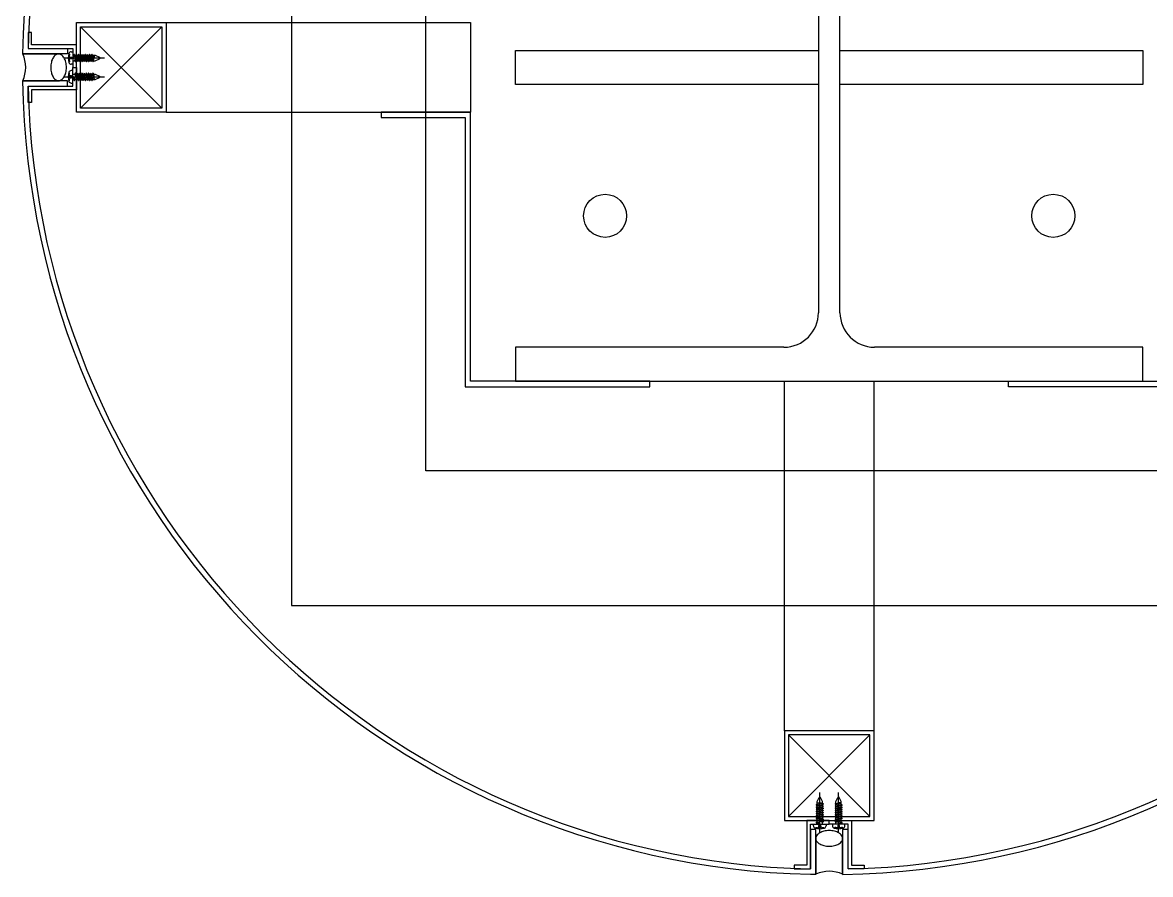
# Model space of a CAD drawing. Header units: millimetres. Extents: x -168200 to 672800, y -7409 to 118800.
# Drawn here: x 108050 to 108679, y 26300 to 26775 of the extents above; entities that cross this region are included whole.
import ezdxf

# ---------------------------------------------------------------- set-up
doc = ezdxf.new("R2010")
doc.units = ezdxf.units.MM
doc.header["$LTSCALE"] = 200
for name, color, linetype in [('01하지철물', 8, 'Continuous'), ('1 BA', 9, 'Continuous'), ('CON', 2, 'Continuous')]:
    doc.layers.add(name, color=color, linetype=linetype)

msp = doc.modelspace()

# ---------------------------------------------------------------- linework, layer by layer
at = {"layer": '01하지철물'}
for points in [[(108250, 26725), (108250, 26722), (108297, 26722), (108297, 26572), (108400, 26572), (108400, 26575), (108300, 26575), (108300, 26725)], [(108750, 26725), (108750, 26722), (108703, 26722), (108703, 26572), (108600, 26572), (108600, 26575), (108700, 26575), (108700, 26725)]]:
    msp.add_lwpolyline(points, close=True, dxfattribs=at)
at = {"layer": '1 BA'}
for p, q in [((108275, 26525), (108275, 26975)), ((108494, 26886.75), (108494, 26613.25)), ((108506, 26613.25), (108506, 26886.75)), ((108055.14, 26769.5), (108053.14, 26769.5)), ((108053.14, 26769.5), (108053.14, 26760.5)), ((108055.14, 26762.5), (108055.14, 26769.5)), ((108080.14, 26725), (108080.14, 26775)), ((108080.14, 26775), (108130.14, 26775)), ((108082.44, 26772.7), (108127.84, 26727.3)), ((108082.44, 26727.3), (108127.84, 26772.7)), ((108082.44, 26727.3), (108082.44, 26772.7)), ((108082.44, 26772.7), (108127.84, 26772.7)), ((108127.84, 26772.7), (108127.84, 26727.3)), ((108130.14, 26775), (108300, 26775)), ((108130.14, 26775), (108130.14, 26725)), ((108300, 26775), (108300, 26725)), ((108075.14, 26757.5), (108050.06, 26757.5)), ((108050.14, 26757.5), (108070.6, 26757.5)), ((108050.14, 26757.5), (108070.14, 26757.5)), ((108053.14, 26760.5), (108075.14, 26760.5)), ((108053.14, 26760.5), (108078.14, 26760.5)), ((108080.14, 26762.5), (108055.14, 26762.5)), ((108075.14, 26760.5), (108075.14, 26757.5)), ((108075.89, 26757.8), (108076.09, 26757.57)), ((108076.04, 26756.27), (108075.99, 26756.06)), ((108076.11, 26756.51), (108076.04, 26756.27)), ((108076.09, 26757.57), (108076.19, 26757.32)), ((108076.17, 26756.78), (108076.11, 26756.51)), ((108076.21, 26757.05), (108076.17, 26756.78)), ((108076.19, 26757.32), (108076.21, 26757.05)), ((108077.15, 26758.75), (108078.14, 26758.75)), ((108078.14, 26760.5), (108078.14, 26750)), ((108078.14, 26758.75), (108078.14, 26751.75)), ((108078.65, 26756.75), (108078.14, 26756.75)), ((108078.55, 26755.2), (108078.88, 26757.25)), ((108078.55, 26755.2), (108078.65, 26756.75)), ((108078.84, 26757.23), (108078.65, 26756.75)), ((108078.65, 26755.18), (108078.98, 26757.19)), ((108078.65, 26755.18), (108079.15, 26756.75)), ((108078.95, 26757.24), (108079.15, 26756.75)), ((108079.15, 26756.75), (108079.88, 26756.75)), ((108079.26, 26753.75), (108079.88, 26756.75)), ((108079.46, 26753.26), (108080.12, 26757.25)), ((108079.57, 26753.27), (108080.21, 26757.19)), ((108079.76, 26753.75), (108080.38, 26756.75)), ((108080.08, 26757.23), (108079.88, 26756.75)), ((108080.14, 26750), (108080.14, 26762.5)), ((108080.18, 26757.24), (108080.38, 26756.75)), ((108080.38, 26756.75), (108081.12, 26756.75)), ((108080.49, 26753.75), (108081.12, 26756.75)), ((108080.69, 26753.26), (108081.35, 26757.25)), ((108080.8, 26753.27), (108081.44, 26757.19)), ((108080.99, 26753.75), (108081.62, 26756.75)), ((108081.31, 26757.23), (108081.12, 26756.75)), ((108081.42, 26757.24), (108081.62, 26756.75)), ((108081.62, 26756.75), (108082.35, 26756.75)), ((108081.73, 26753.75), (108082.35, 26756.75)), ((108081.93, 26753.26), (108082.58, 26757.25)), ((108082.03, 26753.27), (108082.68, 26757.19)), ((108082.23, 26753.75), (108082.85, 26756.75)), ((108082.54, 26757.23), (108082.35, 26756.75)), ((108082.65, 26757.24), (108082.85, 26756.75)), ((108082.85, 26756.75), (108083.58, 26756.75)), ((108082.96, 26753.75), (108083.58, 26756.75)), ((108083.16, 26753.26), (108083.81, 26757.25)), ((108083.27, 26753.27), (108083.91, 26757.19)), ((108083.46, 26753.75), (108084.08, 26756.75)), ((108083.78, 26757.23), (108083.58, 26756.75)), ((108083.88, 26757.24), (108084.08, 26756.75)), ((108084.08, 26756.75), (108084.81, 26756.75)), ((108084.19, 26753.75), (108084.81, 26756.75)), ((108084.39, 26753.26), (108085.05, 26757.25)), ((108084.5, 26753.27), (108085.14, 26757.19)), ((108084.69, 26753.75), (108085.31, 26756.75)), ((108085.01, 26757.23), (108084.81, 26756.75)), ((108085.11, 26757.24), (108085.31, 26756.75)), ((108085.31, 26756.75), (108086.05, 26756.75)), ((108085.43, 26753.75), (108086.05, 26756.75)), ((108085.63, 26753.26), (108086.28, 26757.25)), ((108085.73, 26753.27), (108086.38, 26757.19)), ((108085.93, 26753.75), (108086.55, 26756.75)), ((108086.24, 26757.23), (108086.05, 26756.75)), ((108086.35, 26757.24), (108086.55, 26756.75)), ((108086.55, 26756.75), (108087.28, 26756.75)), ((108086.66, 26753.75), (108087.28, 26756.75)), ((108086.86, 26753.26), (108087.51, 26757.25)), ((108086.96, 26753.27), (108087.61, 26757.19)), ((108087.16, 26753.75), (108087.78, 26756.75)), ((108087.47, 26757.23), (108087.28, 26756.75)), ((108087.58, 26757.24), (108087.78, 26756.75)), ((108087.78, 26756.75), (108088.51, 26756.75)), ((108087.89, 26753.75), (108088.51, 26756.75)), ((108088.09, 26753.26), (108088.75, 26757.25)), ((108088.2, 26753.27), (108088.84, 26757.19)), ((108088.39, 26753.75), (108089.01, 26756.75)), ((108088.71, 26757.23), (108088.51, 26756.75)), ((108088.81, 26757.24), (108089.01, 26756.75)), ((108088.94, 26756.75), (108090.64, 26756.75)), ((108089.12, 26753.75), (108089.75, 26756.75)), ((108089.32, 26753.26), (108089.93, 26756.75)), ((108089.43, 26753.27), (108089.93, 26756.5)), ((108089.93, 26756.75), (108089.93, 26755.21)), ((108090.64, 26756.75), (108092.95, 26755.63)), ((108325, 26759.5), (108494, 26759.5)), ((108325, 26740.5), (108325, 26759.5)), ((108494, 26759.5), (108494, 26740.5)), ((108506, 26759.5), (108675, 26759.5)), ((108506, 26740.5), (108506, 26759.5)), ((108675, 26759.5), (108675, 26740.5)), ((108073.17, 26755.25), (108095.75, 26755.25)), ((108076.09, 26752.93), (108075.89, 26752.7)), ((108075.99, 26756.06), (108075.99, 26755.91)), ((108075.99, 26755.91), (108076.05, 26755.81)), ((108076.05, 26754.69), (108075.99, 26754.59)), ((108075.99, 26754.59), (108075.99, 26754.44)), ((108075.99, 26754.44), (108076.04, 26754.23)), ((108076.04, 26754.23), (108076.11, 26753.99)), ((108076.05, 26755.81), (108076.17, 26755.76)), ((108076.17, 26754.74), (108076.05, 26754.69)), ((108076.19, 26753.18), (108076.09, 26752.93)), ((108076.11, 26753.99), (108076.17, 26753.72)), ((108076.17, 26755.76), (108076.33, 26755.74)), ((108076.33, 26754.76), (108076.17, 26754.74)), ((108076.17, 26753.72), (108076.21, 26753.45)), ((108076.21, 26753.45), (108076.19, 26753.18)), ((108076.33, 26755.74), (108076.52, 26755.74)), ((108076.52, 26754.76), (108076.33, 26754.76)), ((108076.52, 26755.74), (108076.72, 26755.76)), ((108076.72, 26754.74), (108076.52, 26754.76)), ((108076.72, 26755.76), (108076.93, 26755.77)), ((108076.93, 26754.73), (108076.72, 26754.74)), ((108076.93, 26755.77), (108077.13, 26755.76)), ((108077.13, 26754.74), (108076.93, 26754.73)), ((108077.13, 26755.76), (108077.3, 26755.72)), ((108077.3, 26754.78), (108077.13, 26754.74)), ((108078.14, 26751.75), (108077.15, 26751.75)), ((108077.3, 26755.72), (108077.43, 26755.64)), ((108077.43, 26754.86), (108077.3, 26754.78)), ((108077.43, 26755.64), (108077.53, 26755.53)), ((108077.53, 26754.97), (108077.43, 26754.86)), ((108077.53, 26755.53), (108077.59, 26755.4)), ((108077.59, 26755.1), (108077.53, 26754.97)), ((108077.59, 26755.4), (108077.6, 26755.25)), ((108077.6, 26755.25), (108077.59, 26755.1)), ((108078.14, 26753.75), (108079.26, 26753.75)), ((108078.14, 26750), (108080.14, 26750)), ((108078.14, 26739.5), (108078.14, 26750)), ((108078.14, 26750), (108080.14, 26750)), ((108079.46, 26753.26), (108079.26, 26753.75)), ((108079.57, 26753.27), (108079.76, 26753.75)), ((108079.76, 26753.75), (108080.49, 26753.75)), ((108080.14, 26750), (108080.14, 26737.5)), ((108080.69, 26753.26), (108080.49, 26753.75)), ((108080.8, 26753.27), (108080.99, 26753.75)), ((108080.99, 26753.75), (108081.73, 26753.75)), ((108081.93, 26753.26), (108081.73, 26753.75)), ((108082.03, 26753.27), (108082.23, 26753.75)), ((108082.23, 26753.75), (108082.96, 26753.75)), ((108083.16, 26753.26), (108082.96, 26753.75)), ((108083.27, 26753.27), (108083.46, 26753.75)), ((108083.46, 26753.75), (108084.19, 26753.75)), ((108084.39, 26753.26), (108084.19, 26753.75)), ((108084.5, 26753.27), (108084.69, 26753.75)), ((108084.69, 26753.75), (108085.43, 26753.75)), ((108085.63, 26753.26), (108085.43, 26753.75)), ((108085.73, 26753.27), (108085.93, 26753.75)), ((108085.93, 26753.75), (108086.66, 26753.75)), ((108086.86, 26753.26), (108086.66, 26753.75)), ((108086.96, 26753.27), (108087.16, 26753.75)), ((108087.16, 26753.75), (108087.89, 26753.75)), ((108088.09, 26753.26), (108087.89, 26753.75)), ((108088.2, 26753.27), (108088.39, 26753.75)), ((108088.39, 26753.75), (108089.12, 26753.75)), ((108089.32, 26753.26), (108089.12, 26753.75)), ((108089.43, 26753.27), (108089.62, 26753.75)), ((108089.62, 26753.75), (108089.93, 26755.21)), ((108089.62, 26753.75), (108090.64, 26753.75)), ((108090.64, 26753.75), (108092.95, 26754.87)), ((108073.17, 26744.75), (108095.75, 26744.75)), ((108076.09, 26747.07), (108075.89, 26747.3)), ((108075.99, 26745.56), (108076.04, 26745.77)), ((108075.99, 26745.41), (108075.99, 26745.56)), ((108076.05, 26745.31), (108075.99, 26745.41)), ((108075.99, 26744.09), (108076.05, 26744.19)), ((108075.99, 26743.94), (108075.99, 26744.09)), ((108076.04, 26743.73), (108075.99, 26743.94)), ((108076.04, 26745.77), (108076.11, 26746.01)), ((108076.11, 26743.49), (108076.04, 26743.73)), ((108076.17, 26745.26), (108076.05, 26745.31)), ((108076.05, 26744.19), (108076.17, 26744.24)), ((108076.19, 26746.82), (108076.09, 26747.07)), ((108076.11, 26746.01), (108076.17, 26746.28)), ((108076.17, 26746.28), (108076.21, 26746.55)), ((108076.33, 26745.24), (108076.17, 26745.26)), ((108076.17, 26744.24), (108076.33, 26744.26)), ((108076.21, 26746.55), (108076.19, 26746.82)), ((108076.52, 26745.24), (108076.33, 26745.24)), ((108076.33, 26744.26), (108076.52, 26744.26)), ((108076.72, 26745.26), (108076.52, 26745.24)), ((108076.52, 26744.26), (108076.72, 26744.24)), ((108076.93, 26745.27), (108076.72, 26745.26)), ((108076.72, 26744.24), (108076.93, 26744.23)), ((108077.13, 26745.26), (108076.93, 26745.27)), ((108076.93, 26744.23), (108077.13, 26744.24)), ((108077.3, 26745.22), (108077.13, 26745.26)), ((108077.13, 26744.24), (108077.3, 26744.28)), ((108078.14, 26748.25), (108077.15, 26748.25)), ((108077.43, 26745.14), (108077.3, 26745.22)), ((108077.3, 26744.28), (108077.43, 26744.36)), ((108077.53, 26745.03), (108077.43, 26745.14)), ((108077.43, 26744.36), (108077.53, 26744.47)), ((108077.59, 26744.9), (108077.53, 26745.03)), ((108077.53, 26744.47), (108077.59, 26744.6)), ((108077.6, 26744.75), (108077.59, 26744.9)), ((108077.59, 26744.6), (108077.6, 26744.75)), ((108078.14, 26741.25), (108078.14, 26748.25)), ((108078.14, 26746.25), (108079.26, 26746.25)), ((108078.55, 26744.8), (108078.88, 26742.75)), ((108078.55, 26744.8), (108078.65, 26743.25)), ((108078.65, 26744.82), (108078.98, 26742.81)), ((108078.65, 26744.82), (108079.15, 26743.25)), ((108079.46, 26746.74), (108079.26, 26746.25)), ((108079.26, 26746.25), (108079.88, 26743.25)), ((108079.46, 26746.74), (108080.12, 26742.75)), ((108079.57, 26746.73), (108079.76, 26746.25)), ((108079.57, 26746.73), (108080.21, 26742.81)), ((108079.76, 26746.25), (108080.38, 26743.25)), ((108079.76, 26746.25), (108080.49, 26746.25)), ((108080.69, 26746.74), (108080.49, 26746.25)), ((108080.49, 26746.25), (108081.12, 26743.25)), ((108080.69, 26746.74), (108081.35, 26742.75)), ((108080.8, 26746.73), (108080.99, 26746.25)), ((108080.8, 26746.73), (108081.44, 26742.81)), ((108080.99, 26746.25), (108081.62, 26743.25)), ((108080.99, 26746.25), (108081.73, 26746.25)), ((108081.93, 26746.74), (108081.73, 26746.25)), ((108081.73, 26746.25), (108082.35, 26743.25)), ((108081.93, 26746.74), (108082.58, 26742.75)), ((108082.03, 26746.73), (108082.23, 26746.25)), ((108082.03, 26746.73), (108082.68, 26742.81)), ((108082.23, 26746.25), (108082.85, 26743.25)), ((108082.23, 26746.25), (108082.96, 26746.25)), ((108083.16, 26746.74), (108082.96, 26746.25)), ((108082.96, 26746.25), (108083.58, 26743.25)), ((108083.16, 26746.74), (108083.81, 26742.75)), ((108083.27, 26746.73), (108083.91, 26742.81)), ((108083.27, 26746.73), (108083.46, 26746.25)), ((108083.46, 26746.25), (108084.08, 26743.25)), ((108083.46, 26746.25), (108084.19, 26746.25)), ((108084.39, 26746.74), (108084.19, 26746.25)), ((108084.19, 26746.25), (108084.81, 26743.25)), ((108084.39, 26746.74), (108085.05, 26742.75)), ((108084.5, 26746.73), (108084.69, 26746.25)), ((108084.5, 26746.73), (108085.14, 26742.81)), ((108084.69, 26746.25), (108085.31, 26743.25)), ((108084.69, 26746.25), (108085.43, 26746.25)), ((108085.63, 26746.74), (108085.43, 26746.25)), ((108085.43, 26746.25), (108086.05, 26743.25)), ((108085.63, 26746.74), (108086.28, 26742.75)), ((108085.73, 26746.73), (108086.38, 26742.81)), ((108085.73, 26746.73), (108085.93, 26746.25)), ((108085.93, 26746.25), (108086.55, 26743.25)), ((108085.93, 26746.25), (108086.66, 26746.25)), ((108086.86, 26746.74), (108086.66, 26746.25)), ((108086.66, 26746.25), (108087.28, 26743.25)), ((108086.86, 26746.74), (108087.51, 26742.75)), ((108086.96, 26746.73), (108087.16, 26746.25)), ((108086.96, 26746.73), (108087.61, 26742.81)), ((108087.16, 26746.25), (108087.78, 26743.25)), ((108087.16, 26746.25), (108087.89, 26746.25)), ((108088.09, 26746.74), (108087.89, 26746.25)), ((108087.89, 26746.25), (108088.51, 26743.25)), ((108088.09, 26746.74), (108088.75, 26742.75)), ((108088.2, 26746.73), (108088.84, 26742.81)), ((108088.2, 26746.73), (108088.39, 26746.25)), ((108088.39, 26746.25), (108089.12, 26746.25)), ((108088.39, 26746.25), (108089.01, 26743.25)), ((108089.32, 26746.74), (108089.12, 26746.25)), ((108089.12, 26746.25), (108089.75, 26743.25)), ((108089.32, 26746.74), (108089.93, 26743.25)), ((108089.43, 26746.73), (108089.93, 26743.5)), ((108089.43, 26746.73), (108089.62, 26746.25)), ((108089.62, 26746.25), (108089.93, 26744.79)), ((108089.62, 26746.25), (108090.64, 26746.25)), ((108089.93, 26743.25), (108089.93, 26744.79)), ((108090.64, 26746.25), (108092.95, 26745.13)), ((108090.64, 26743.25), (108092.95, 26744.37)), ((108075.14, 26742.5), (108050.06, 26742.5)), ((108050.14, 26742.5), (108070.6, 26742.5)), ((108070.14, 26742.5), (108050.14, 26742.5)), ((108053.14, 26730.5), (108053.14, 26739.5)), ((108053.14, 26739.5), (108078.14, 26739.5)), ((108053.14, 26739.5), (108075.14, 26739.5)), ((108080.14, 26737.5), (108055.14, 26737.5)), ((108055.14, 26737.5), (108055.14, 26730.5)), ((108075.14, 26739.5), (108075.14, 26742.5)), ((108075.89, 26742.2), (108076.09, 26742.43)), ((108076.09, 26742.43), (108076.19, 26742.68)), ((108076.17, 26743.22), (108076.11, 26743.49)), ((108076.21, 26742.95), (108076.17, 26743.22)), ((108076.19, 26742.68), (108076.21, 26742.95)), ((108077.15, 26741.25), (108078.14, 26741.25)), ((108078.65, 26743.25), (108078.14, 26743.25)), ((108078.84, 26742.77), (108078.65, 26743.25)), ((108078.95, 26742.76), (108079.15, 26743.25)), ((108079.15, 26743.25), (108079.88, 26743.25)), ((108080.08, 26742.77), (108079.88, 26743.25)), ((108080.18, 26742.76), (108080.38, 26743.25)), ((108080.38, 26743.25), (108081.12, 26743.25)), ((108081.31, 26742.77), (108081.12, 26743.25)), ((108081.42, 26742.76), (108081.62, 26743.25)), ((108081.62, 26743.25), (108082.35, 26743.25)), ((108082.54, 26742.77), (108082.35, 26743.25)), ((108082.65, 26742.76), (108082.85, 26743.25)), ((108082.85, 26743.25), (108083.58, 26743.25)), ((108083.78, 26742.77), (108083.58, 26743.25)), ((108083.88, 26742.76), (108084.08, 26743.25)), ((108084.08, 26743.25), (108084.81, 26743.25)), ((108085.01, 26742.77), (108084.81, 26743.25)), ((108085.11, 26742.76), (108085.31, 26743.25)), ((108085.31, 26743.25), (108086.05, 26743.25)), ((108086.24, 26742.77), (108086.05, 26743.25)), ((108086.35, 26742.76), (108086.55, 26743.25)), ((108086.55, 26743.25), (108087.28, 26743.25)), ((108087.47, 26742.77), (108087.28, 26743.25)), ((108087.58, 26742.76), (108087.78, 26743.25)), ((108087.78, 26743.25), (108088.51, 26743.25)), ((108088.71, 26742.77), (108088.51, 26743.25)), ((108088.81, 26742.76), (108089.01, 26743.25)), ((108088.94, 26743.25), (108090.64, 26743.25)), ((108494, 26740.5), (108325, 26740.5)), ((108675, 26740.5), (108506, 26740.5)), ((108055.14, 26730.5), (108053.14, 26730.5)), ((108130.14, 26725), (108080.14, 26725)), ((108127.84, 26727.3), (108082.44, 26727.3)), ((108130.14, 26725), (108300, 26725)), ((108474.75, 26594), (108325, 26594)), ((108325, 26594), (108325, 26575)), ((108675, 26594), (108525.25, 26594)), ((108675, 26575), (108675, 26594)), ((108325, 26575), (108675, 26575)), ((108475, 26380.14), (108475, 26575)), ((108525, 26380.14), (108525, 26575)), ((108725, 26525), (108275, 26525)), ((108525, 26380.14), (108475, 26380.14)), ((108475, 26380.14), (108475, 26330.14)), ((108525, 26330.14), (108525, 26380.14)), ((108477.3, 26332.44), (108522.7, 26377.84)), ((108477.3, 26377.84), (108522.7, 26332.44)), ((108522.7, 26377.84), (108477.3, 26377.84)), ((108477.3, 26377.84), (108477.3, 26332.44)), ((108522.7, 26332.44), (108522.7, 26377.84)), ((108493.25, 26340.64), (108494.37, 26342.95)), ((108494.75, 26323.17), (108494.75, 26345.75)), ((108496.25, 26340.64), (108495.13, 26342.95)), ((108503.75, 26340.64), (108504.87, 26342.95)), ((108505.25, 26323.17), (108505.25, 26345.75)), ((108506.75, 26340.64), (108505.63, 26342.95)), ((108496.74, 26338.09), (108492.75, 26338.75)), ((108496.74, 26336.86), (108492.75, 26337.51)), ((108496.74, 26335.63), (108492.75, 26336.28)), ((108496.74, 26334.39), (108492.75, 26335.05)), ((108492.76, 26338.81), (108493.25, 26339.01)), ((108492.76, 26337.58), (108493.25, 26337.78)), ((108492.76, 26336.35), (108493.25, 26336.55)), ((108492.76, 26335.11), (108493.25, 26335.31)), ((108492.77, 26338.71), (108493.25, 26338.51)), ((108492.77, 26337.47), (108493.25, 26337.28)), ((108492.77, 26336.24), (108493.25, 26336.05)), ((108492.77, 26335.01), (108493.25, 26334.81)), ((108496.73, 26338.2), (108492.81, 26338.84)), ((108496.73, 26336.96), (108492.81, 26337.61)), ((108496.73, 26335.73), (108492.81, 26336.38)), ((108496.73, 26334.5), (108492.81, 26335.14)), ((108493.25, 26338.94), (108493.25, 26340.64)), ((108496.74, 26339.32), (108493.25, 26339.93)), ((108493.25, 26339.93), (108494.79, 26339.93)), ((108496.25, 26339.12), (108493.25, 26339.75)), ((108496.25, 26338.39), (108493.25, 26339.01)), ((108493.25, 26337.78), (108493.25, 26338.51)), ((108496.25, 26337.89), (108493.25, 26338.51)), ((108496.25, 26337.16), (108493.25, 26337.78)), ((108493.25, 26336.55), (108493.25, 26337.28)), ((108496.25, 26336.66), (108493.25, 26337.28)), ((108496.25, 26335.93), (108493.25, 26336.55)), ((108493.25, 26335.31), (108493.25, 26336.05)), ((108496.25, 26335.43), (108493.25, 26336.05)), ((108496.25, 26334.69), (108493.25, 26335.31)), ((108493.25, 26334.08), (108493.25, 26334.81)), ((108496.25, 26334.19), (108493.25, 26334.81)), ((108496.73, 26339.43), (108493.5, 26339.93)), ((108496.25, 26339.62), (108494.79, 26339.93)), ((108496.25, 26339.62), (108496.25, 26340.64)), ((108496.73, 26339.43), (108496.25, 26339.62)), ((108496.74, 26339.32), (108496.25, 26339.12)), ((108496.25, 26338.39), (108496.25, 26339.12)), ((108496.73, 26338.2), (108496.25, 26338.39)), ((108496.74, 26338.09), (108496.25, 26337.89)), ((108496.25, 26337.16), (108496.25, 26337.89)), ((108496.73, 26336.96), (108496.25, 26337.16)), ((108496.74, 26336.86), (108496.25, 26336.66)), ((108496.25, 26335.93), (108496.25, 26336.66)), ((108496.73, 26335.73), (108496.25, 26335.93)), ((108496.74, 26335.63), (108496.25, 26335.43)), ((108496.25, 26334.69), (108496.25, 26335.43)), ((108503.26, 26339.32), (108506.75, 26339.93)), ((108503.26, 26339.32), (108503.75, 26339.12)), ((108503.26, 26338.09), (108507.25, 26338.75)), ((108503.26, 26338.09), (108503.75, 26337.89)), ((108503.26, 26336.86), (108507.25, 26337.51)), ((108503.26, 26336.86), (108503.75, 26336.66)), ((108503.26, 26335.63), (108507.25, 26336.28)), ((108503.26, 26335.63), (108503.75, 26335.43)), ((108503.26, 26334.39), (108507.25, 26335.05)), ((108503.27, 26339.43), (108506.5, 26339.93)), ((108503.27, 26339.43), (108503.75, 26339.62)), ((108503.27, 26338.2), (108507.19, 26338.84)), ((108503.27, 26338.2), (108503.75, 26338.39)), ((108503.27, 26336.96), (108507.19, 26337.61)), ((108503.27, 26336.96), (108503.75, 26337.16)), ((108503.27, 26335.73), (108507.19, 26336.38)), ((108503.27, 26335.73), (108503.75, 26335.93)), ((108503.27, 26334.5), (108507.19, 26335.14)), ((108503.75, 26339.62), (108503.75, 26340.64)), ((108503.75, 26339.62), (108505.21, 26339.93)), ((108503.75, 26339.12), (108506.75, 26339.75)), ((108503.75, 26338.39), (108503.75, 26339.12)), ((108503.75, 26338.39), (108506.75, 26339.01)), ((108503.75, 26337.89), (108506.75, 26338.51)), ((108503.75, 26337.16), (108503.75, 26337.89)), ((108503.75, 26337.16), (108506.75, 26337.78)), ((108503.75, 26336.66), (108506.75, 26337.28)), ((108503.75, 26335.93), (108503.75, 26336.66)), ((108503.75, 26335.93), (108506.75, 26336.55)), ((108503.75, 26335.43), (108506.75, 26336.05)), ((108503.75, 26334.69), (108503.75, 26335.43)), ((108503.75, 26334.69), (108506.75, 26335.31)), ((108503.75, 26334.19), (108506.75, 26334.81)), ((108506.75, 26339.93), (108505.21, 26339.93)), ((108506.75, 26338.94), (108506.75, 26340.64)), ((108507.24, 26338.81), (108506.75, 26339.01)), ((108507.23, 26338.71), (108506.75, 26338.51)), ((108506.75, 26337.78), (108506.75, 26338.51)), ((108507.24, 26337.58), (108506.75, 26337.78)), ((108507.23, 26337.47), (108506.75, 26337.28)), ((108506.75, 26336.55), (108506.75, 26337.28)), ((108507.24, 26336.35), (108506.75, 26336.55)), ((108507.23, 26336.24), (108506.75, 26336.05)), ((108506.75, 26335.31), (108506.75, 26336.05)), ((108507.24, 26335.11), (108506.75, 26335.31)), ((108507.23, 26335.01), (108506.75, 26334.81)), ((108506.75, 26334.08), (108506.75, 26334.81)), ((108475, 26330.14), (108525, 26330.14)), ((108477.3, 26332.44), (108522.7, 26332.44)), ((108500, 26330.14), (108487.5, 26330.14)), ((108487.5, 26330.14), (108487.5, 26305.14)), ((108496.74, 26333.16), (108492.75, 26333.81)), ((108496.74, 26331.93), (108492.75, 26332.58)), ((108496.74, 26330.69), (108492.75, 26331.35)), ((108496.74, 26329.46), (108492.75, 26330.12)), ((108494.8, 26328.55), (108492.75, 26328.88)), ((108492.76, 26333.88), (108493.25, 26334.08)), ((108492.76, 26332.65), (108493.25, 26332.85)), ((108492.76, 26331.42), (108493.25, 26331.62)), ((108492.76, 26330.18), (108493.25, 26330.38)), ((108492.76, 26328.95), (108493.25, 26329.15)), ((108492.77, 26333.78), (108493.25, 26333.58)), ((108492.77, 26332.54), (108493.25, 26332.35)), ((108492.77, 26331.31), (108493.25, 26331.12)), ((108492.77, 26330.08), (108493.25, 26329.88)), ((108492.77, 26328.84), (108493.25, 26328.65)), ((108496.73, 26333.27), (108492.81, 26333.91)), ((108496.73, 26332.03), (108492.81, 26332.68)), ((108496.73, 26330.8), (108492.81, 26331.44)), ((108496.73, 26329.57), (108492.81, 26330.21)), ((108494.82, 26328.65), (108492.81, 26328.98)), ((108496.25, 26333.46), (108493.25, 26334.08)), ((108493.25, 26332.85), (108493.25, 26333.58)), ((108496.25, 26332.96), (108493.25, 26333.58)), ((108496.25, 26332.23), (108493.25, 26332.85)), ((108493.25, 26331.62), (108493.25, 26332.35)), ((108496.25, 26331.73), (108493.25, 26332.35)), ((108496.25, 26330.99), (108493.25, 26331.62)), ((108496.25, 26330.49), (108493.25, 26331.12)), ((108493.25, 26330.38), (108493.25, 26331.12)), ((108496.25, 26329.76), (108493.25, 26330.38)), ((108496.25, 26329.26), (108493.25, 26329.88)), ((108493.25, 26329.15), (108493.25, 26329.88)), ((108494.82, 26328.65), (108493.25, 26329.15)), ((108494.8, 26328.55), (108493.25, 26328.65)), ((108493.25, 26328.65), (108493.25, 26328.14)), ((108496.73, 26334.5), (108496.25, 26334.69)), ((108496.74, 26334.39), (108496.25, 26334.19)), ((108496.25, 26333.46), (108496.25, 26334.19)), ((108496.73, 26333.27), (108496.25, 26333.46)), ((108496.74, 26333.16), (108496.25, 26332.96)), ((108496.25, 26332.23), (108496.25, 26332.96)), ((108496.73, 26332.03), (108496.25, 26332.23)), ((108496.74, 26331.93), (108496.25, 26331.73)), ((108496.25, 26330.99), (108496.25, 26331.73)), ((108496.73, 26330.8), (108496.25, 26330.99)), ((108496.74, 26330.69), (108496.25, 26330.49)), ((108496.25, 26329.76), (108496.25, 26330.49)), ((108496.73, 26329.57), (108496.25, 26329.76)), ((108496.74, 26329.46), (108496.25, 26329.26)), ((108496.25, 26328.14), (108496.25, 26329.26)), ((108500, 26330.14), (108512.5, 26330.14)), ((108500, 26328.14), (108500, 26330.14)), ((108500, 26328.14), (108500, 26330.14)), ((108503.26, 26334.39), (108503.75, 26334.19)), ((108503.26, 26333.16), (108507.25, 26333.81)), ((108503.26, 26333.16), (108503.75, 26332.96)), ((108503.26, 26331.93), (108507.25, 26332.58)), ((108503.26, 26331.93), (108503.75, 26331.73)), ((108503.26, 26330.69), (108507.25, 26331.35)), ((108503.26, 26330.69), (108503.75, 26330.49)), ((108503.26, 26329.46), (108507.25, 26330.12)), ((108503.26, 26329.46), (108503.75, 26329.26)), ((108503.27, 26334.5), (108503.75, 26334.69)), ((108503.27, 26333.27), (108507.19, 26333.91)), ((108503.27, 26333.27), (108503.75, 26333.46)), ((108503.27, 26332.03), (108507.19, 26332.68)), ((108503.27, 26332.03), (108503.75, 26332.23)), ((108503.27, 26330.8), (108507.19, 26331.44)), ((108503.27, 26330.8), (108503.75, 26330.99)), ((108503.27, 26329.57), (108507.19, 26330.21)), ((108503.27, 26329.57), (108503.75, 26329.76)), ((108503.75, 26333.46), (108503.75, 26334.19)), ((108503.75, 26333.46), (108506.75, 26334.08)), ((108503.75, 26332.96), (108506.75, 26333.58)), ((108503.75, 26332.23), (108503.75, 26332.96)), ((108503.75, 26332.23), (108506.75, 26332.85)), ((108503.75, 26331.73), (108506.75, 26332.35)), ((108503.75, 26330.99), (108503.75, 26331.73)), ((108503.75, 26330.99), (108506.75, 26331.62)), ((108503.75, 26330.49), (108506.75, 26331.12)), ((108503.75, 26329.76), (108503.75, 26330.49)), ((108503.75, 26329.76), (108506.75, 26330.38)), ((108503.75, 26329.26), (108506.75, 26329.88)), ((108503.75, 26328.14), (108503.75, 26329.26)), ((108505.18, 26328.65), (108506.75, 26329.15)), ((108505.18, 26328.65), (108507.19, 26328.98)), ((108505.2, 26328.55), (108507.25, 26328.88)), ((108505.2, 26328.55), (108506.75, 26328.65)), ((108507.24, 26333.88), (108506.75, 26334.08)), ((108507.23, 26333.78), (108506.75, 26333.58)), ((108506.75, 26332.85), (108506.75, 26333.58)), ((108507.24, 26332.65), (108506.75, 26332.85)), ((108507.23, 26332.54), (108506.75, 26332.35)), ((108506.75, 26331.62), (108506.75, 26332.35)), ((108507.24, 26331.42), (108506.75, 26331.62)), ((108507.23, 26331.31), (108506.75, 26331.12)), ((108506.75, 26330.38), (108506.75, 26331.12)), ((108507.24, 26330.18), (108506.75, 26330.38)), ((108507.23, 26330.08), (108506.75, 26329.88)), ((108506.75, 26329.15), (108506.75, 26329.88)), ((108507.24, 26328.95), (108506.75, 26329.15)), ((108507.23, 26328.84), (108506.75, 26328.65)), ((108506.75, 26328.65), (108506.75, 26328.14)), ((108512.5, 26330.14), (108512.5, 26305.14)), ((108489.5, 26303.14), (108489.5, 26328.14)), ((108489.5, 26328.14), (108500, 26328.14)), ((108492.5, 26325.14), (108489.5, 26325.14)), ((108489.5, 26325.14), (108489.5, 26303.12)), ((108491.25, 26327.15), (108491.25, 26328.14)), ((108491.25, 26328.14), (108498.25, 26328.14)), ((108492.2, 26325.89), (108492.43, 26326.09)), ((108492.43, 26326.09), (108492.68, 26326.19)), ((108492.5, 26300.14), (108492.5, 26325.14)), ((108492.68, 26326.19), (108492.95, 26326.21)), ((108492.95, 26326.21), (108493.22, 26326.17)), ((108493.22, 26326.17), (108493.49, 26326.11)), ((108493.49, 26326.11), (108493.73, 26326.04)), ((108493.73, 26326.04), (108493.94, 26325.99)), ((108493.94, 26325.99), (108494.09, 26325.99)), ((108494.09, 26325.99), (108494.19, 26326.05)), ((108494.19, 26326.05), (108494.24, 26326.17)), ((108494.23, 26326.93), (108494.24, 26327.13)), ((108494.24, 26326.72), (108494.23, 26326.93)), ((108494.24, 26327.13), (108494.28, 26327.3)), ((108494.26, 26326.52), (108494.24, 26326.72)), ((108494.24, 26326.17), (108494.26, 26326.33)), ((108494.26, 26326.33), (108494.26, 26326.52)), ((108494.28, 26327.3), (108494.36, 26327.43)), ((108494.36, 26327.43), (108494.47, 26327.53)), ((108494.47, 26327.53), (108494.6, 26327.59)), ((108494.6, 26327.59), (108494.75, 26327.6)), ((108494.75, 26327.6), (108494.9, 26327.59)), ((108494.9, 26327.59), (108495.03, 26327.53)), ((108495.03, 26327.53), (108495.14, 26327.43)), ((108495.14, 26327.43), (108495.22, 26327.3)), ((108495.22, 26327.3), (108495.26, 26327.13)), ((108495.26, 26326.72), (108495.24, 26326.52)), ((108495.24, 26326.52), (108495.24, 26326.33)), ((108495.24, 26326.33), (108495.26, 26326.17)), ((108495.26, 26327.13), (108495.27, 26326.93)), ((108495.27, 26326.93), (108495.26, 26326.72)), ((108495.26, 26326.17), (108495.31, 26326.05)), ((108495.31, 26326.05), (108495.41, 26325.99)), ((108495.41, 26325.99), (108495.56, 26325.99)), ((108495.56, 26325.99), (108495.77, 26326.04)), ((108495.77, 26326.04), (108496.01, 26326.11)), ((108496.01, 26326.11), (108496.28, 26326.17)), ((108496.28, 26326.17), (108496.55, 26326.21)), ((108496.55, 26326.21), (108496.82, 26326.19)), ((108496.82, 26326.19), (108497.07, 26326.09)), ((108497.07, 26326.09), (108497.3, 26325.89)), ((108498.25, 26328.14), (108498.25, 26327.15)), ((108510.5, 26328.14), (108500, 26328.14)), ((108508.75, 26328.14), (108501.75, 26328.14)), ((108501.75, 26328.14), (108501.75, 26327.15)), ((108502.93, 26326.09), (108502.7, 26325.89)), ((108503.18, 26326.19), (108502.93, 26326.09)), ((108503.45, 26326.21), (108503.18, 26326.19)), ((108503.72, 26326.17), (108503.45, 26326.21)), ((108503.99, 26326.11), (108503.72, 26326.17)), ((108504.23, 26326.04), (108503.99, 26326.11)), ((108504.44, 26325.99), (108504.23, 26326.04)), ((108504.59, 26325.99), (108504.44, 26325.99)), ((108504.69, 26326.05), (108504.59, 26325.99)), ((108504.74, 26326.17), (108504.69, 26326.05)), ((108504.74, 26327.13), (108504.73, 26326.93)), ((108504.73, 26326.93), (108504.74, 26326.72)), ((108504.78, 26327.3), (108504.74, 26327.13)), ((108504.74, 26326.72), (108504.76, 26326.52)), ((108504.76, 26326.33), (108504.74, 26326.17)), ((108504.76, 26326.52), (108504.76, 26326.33)), ((108504.86, 26327.43), (108504.78, 26327.3)), ((108504.97, 26327.53), (108504.86, 26327.43)), ((108505.1, 26327.59), (108504.97, 26327.53)), ((108505.25, 26327.6), (108505.1, 26327.59)), ((108505.4, 26327.59), (108505.25, 26327.6)), ((108505.53, 26327.53), (108505.4, 26327.59)), ((108505.64, 26327.43), (108505.53, 26327.53)), ((108505.72, 26327.3), (108505.64, 26327.43)), ((108505.76, 26327.13), (108505.72, 26327.3)), ((108505.74, 26326.52), (108505.76, 26326.72)), ((108505.74, 26326.33), (108505.74, 26326.52)), ((108505.76, 26326.17), (108505.74, 26326.33)), ((108505.77, 26326.93), (108505.76, 26327.13)), ((108505.76, 26326.72), (108505.77, 26326.93)), ((108505.81, 26326.05), (108505.76, 26326.17)), ((108505.91, 26325.99), (108505.81, 26326.05)), ((108506.06, 26325.99), (108505.91, 26325.99)), ((108506.27, 26326.04), (108506.06, 26325.99)), ((108506.51, 26326.11), (108506.27, 26326.04)), ((108506.78, 26326.17), (108506.51, 26326.11)), ((108507.05, 26326.21), (108506.78, 26326.17)), ((108507.32, 26326.19), (108507.05, 26326.21)), ((108507.57, 26326.09), (108507.32, 26326.19)), ((108510.5, 26325.14), (108507.5, 26325.14)), ((108507.5, 26325.14), (108507.5, 26300.06)), ((108507.8, 26325.89), (108507.57, 26326.09)), ((108508.75, 26327.15), (108508.75, 26328.14)), ((108510.5, 26303.14), (108510.5, 26328.14)), ((108510.5, 26303.14), (108510.5, 26325.14)), ((108492.5, 26300.14), (108492.5, 26320.6)), ((108492.5, 26320.14), (108492.5, 26300.14)), ((108507.5, 26300.14), (108507.5, 26320.6)), ((108507.5, 26300.14), (108507.5, 26320.14)), ((108487.5, 26305.14), (108480.5, 26305.14)), ((108480.5, 26305.14), (108480.5, 26303.14)), ((108512.5, 26305.14), (108519.5, 26305.14)), ((108519.5, 26305.14), (108519.5, 26303.14)), ((108480.5, 26303.14), (108489.5, 26303.14)), ((108489.5, 26300.12), (108492.5, 26300.14)), ((108519.5, 26303.14), (108510.5, 26303.14))]:
    msp.add_line(p, q, dxfattribs=at)
for centre in [(108375, 26667.25), (108625, 26667.25)]:
    msp.add_circle(centre, 12, dxfattribs=at)
for centre, radius, start, end in [((108500, 26750), 450, 91.33703, 179.04503), ((108500, 26750), 447, 91.346, 178.654), ((108500, 26750), 450, 1.33703, 89.04503), ((108500, 26750), 447, 1.346, 88.654), ((108500, 26750), 447, 177.49972, 178.654), ((108034, 26750), 17.8, 335.07803, 24.92197), ((108071.78, 26752.54), 5.48, 125.3569, 149.72427), ((108070.14, 26754.85), 2.65, 90, 125.3569), ((108070.14, 26754.85), 2.65, 54.6431, 90), ((108068.5, 26752.54), 5.48, 30.27573, 54.6431), ((108084.9, 26755.25), 9.36, 164.20502, 195.79498), ((108077.15, 26757.45), 1.3, 90.02335, 164.41138), ((108078.9, 26757.16), 0.0925, 60.07535, 130.13388), ((108080.14, 26757.16), 0.0925, 60.07535, 130.13388), ((108081.37, 26757.16), 0.0925, 60.07535, 130.13388), ((108082.6, 26757.16), 0.0925, 60.07535, 130.13388), ((108083.84, 26757.16), 0.0925, 60.07535, 130.13388), ((108085.07, 26757.16), 0.0925, 60.07535, 130.13388), ((108086.3, 26757.16), 0.0925, 60.07535, 130.13388), ((108087.53, 26757.16), 0.0925, 60.07535, 130.13388), ((108088.77, 26757.16), 0.0925, 60.07535, 130.13388), ((108078.57, 26750), 12.8, 166.40617, 180), ((108078.57, 26750), 12.8, 180, 193.59383), ((108074.41, 26751.01), 8.52, 149.72427, 166.40617), ((108065.88, 26751.01), 8.52, 13.59383, 30.27573), ((108061.72, 26750), 12.8, 0, 13.59383), ((108061.72, 26750), 12.8, 346.40617, 360), ((108077.15, 26753.05), 1.3, 195.58862, 269.97665), ((108078.6, 26755.22), 0.0602, 200.68507, 319.27288), ((108079.51, 26753.34), 0.0925, 240.07535, 310.13388), ((108080.74, 26753.34), 0.0925, 240.07535, 310.13388), ((108081.97, 26753.34), 0.0925, 240.07535, 310.13388), ((108083.21, 26753.34), 0.0925, 240.07535, 310.13388), ((108084.44, 26753.34), 0.0925, 240.07535, 310.13388), ((108085.67, 26753.34), 0.0925, 240.07535, 310.13388), ((108086.9, 26753.34), 0.0925, 240.07535, 310.13388), ((108088.14, 26753.34), 0.0925, 240.07535, 310.13388), ((108089.37, 26753.34), 0.0925, 240.07535, 310.13388), ((108092.68, 26755.25), 0.46, 305.16271, 54.83729), ((108074.41, 26748.99), 8.52, 193.59383, 210.27573), ((108071.78, 26747.46), 5.48, 210.27573, 234.6431), ((108068.5, 26747.46), 5.48, 305.3569, 329.72427), ((108065.88, 26748.99), 8.52, 329.72427, 346.40617), ((108084.9, 26744.75), 9.36, 164.20502, 195.79498), ((108077.15, 26746.95), 1.3, 90.02335, 164.41138), ((108078.6, 26744.78), 0.0602, 40.72712, 159.31493), ((108079.51, 26746.66), 0.0925, 49.86612, 119.92465), ((108080.74, 26746.66), 0.0925, 49.86612, 119.92465), ((108081.97, 26746.66), 0.0925, 49.86612, 119.92465), ((108083.21, 26746.66), 0.0925, 49.86612, 119.92465), ((108084.44, 26746.66), 0.0925, 49.86612, 119.92465), ((108085.67, 26746.66), 0.0925, 49.86612, 119.92465), ((108086.9, 26746.66), 0.0925, 49.86612, 119.92465), ((108088.14, 26746.66), 0.0925, 49.86612, 119.92465), ((108089.37, 26746.66), 0.0925, 49.86612, 119.92465), ((108092.68, 26744.75), 0.46, 305.16271, 54.83729), ((108500, 26750), 450, 180.95497, 268.66297), ((108500, 26750), 447, 181.346, 182.50028), ((108500, 26750), 447, 181.346, 268.654), ((108070.14, 26745.15), 2.65, 234.6431, 270), ((108070.14, 26745.15), 2.65, 270, 305.3569), ((108077.15, 26742.55), 1.3, 195.58862, 269.97665), ((108078.9, 26742.84), 0.0925, 229.86612, 299.92465), ((108080.14, 26742.84), 0.0925, 229.86612, 299.92465), ((108081.37, 26742.84), 0.0925, 229.86612, 299.92465), ((108082.6, 26742.84), 0.0925, 229.86612, 299.92465), ((108083.84, 26742.84), 0.0925, 229.86612, 299.92465), ((108085.07, 26742.84), 0.0925, 229.86612, 299.92465), ((108086.3, 26742.84), 0.0925, 229.86612, 299.92465), ((108087.53, 26742.84), 0.0925, 229.86612, 299.92465), ((108088.77, 26742.84), 0.0925, 229.86612, 299.92465), ((108500, 26750), 450, 270.95497, 358.66297), ((108500, 26750), 447, 271.346, 358.654), ((108474.75, 26613.25), 19.25, 270, 0), ((108525.25, 26613.25), 19.25, 180, 270), ((108494.75, 26342.68), 0.46, 35.16271, 144.83729), ((108505.25, 26342.68), 0.46, 35.16271, 144.83729), ((108492.84, 26338.77), 0.0925, 150.07535, 220.13388), ((108492.84, 26337.53), 0.0925, 150.07535, 220.13388), ((108492.84, 26336.3), 0.0925, 150.07535, 220.13388), ((108492.84, 26335.07), 0.0925, 150.07535, 220.13388), ((108496.66, 26339.37), 0.0925, 330.07535, 40.13388), ((108496.66, 26338.14), 0.0925, 330.07535, 40.13388), ((108496.66, 26336.9), 0.0925, 330.07535, 40.13388), ((108496.66, 26335.67), 0.0925, 330.07535, 40.13388), ((108503.34, 26339.37), 0.0925, 139.86612, 209.92465), ((108503.34, 26338.14), 0.0925, 139.86612, 209.92465), ((108503.34, 26336.9), 0.0925, 139.86612, 209.92465), ((108503.34, 26335.67), 0.0925, 139.86612, 209.92465), ((108507.16, 26338.77), 0.0925, 319.86612, 29.92465), ((108507.16, 26337.53), 0.0925, 319.86612, 29.92465), ((108507.16, 26336.3), 0.0925, 319.86612, 29.92465), ((108507.16, 26335.07), 0.0925, 319.86612, 29.92465), ((108492.84, 26333.84), 0.0925, 150.07535, 220.13388), ((108492.84, 26332.6), 0.0925, 150.07535, 220.13388), ((108492.84, 26331.37), 0.0925, 150.07535, 220.13388), ((108492.84, 26330.14), 0.0925, 150.07535, 220.13388), ((108492.84, 26328.9), 0.0925, 150.07535, 220.13388), ((108494.78, 26328.6), 0.0602, 290.68507, 49.27288), ((108496.66, 26334.44), 0.0925, 330.07535, 40.13388), ((108496.66, 26333.21), 0.0925, 330.07535, 40.13388), ((108496.66, 26331.97), 0.0925, 330.07535, 40.13388), ((108496.66, 26330.74), 0.0925, 330.07535, 40.13388), ((108496.66, 26329.51), 0.0925, 330.07535, 40.13388), ((108503.34, 26334.44), 0.0925, 139.86612, 209.92465), ((108503.34, 26333.21), 0.0925, 139.86612, 209.92465), ((108503.34, 26331.97), 0.0925, 139.86612, 209.92465), ((108503.34, 26330.74), 0.0925, 139.86612, 209.92465), ((108503.34, 26329.51), 0.0925, 139.86612, 209.92465), ((108505.22, 26328.6), 0.0602, 130.72712, 249.31493), ((108507.16, 26333.84), 0.0925, 319.86612, 29.92465), ((108507.16, 26332.6), 0.0925, 319.86612, 29.92465), ((108507.16, 26331.37), 0.0925, 319.86612, 29.92465), ((108507.16, 26330.14), 0.0925, 319.86612, 29.92465), ((108507.16, 26328.9), 0.0925, 319.86612, 29.92465), ((108492.55, 26327.15), 1.3, 180.02335, 254.41138), ((108494.75, 26334.9), 9.36, 254.20502, 285.79498), ((108497.46, 26318.5), 5.48, 120.27573, 144.6431), ((108498.99, 26315.88), 8.52, 103.59383, 120.27573), ((108500, 26311.72), 12.8, 90, 103.59383), ((108496.95, 26327.15), 1.3, 285.58862, 359.97665), ((108500, 26311.72), 12.8, 76.40617, 90), ((108503.05, 26327.15), 1.3, 180.02335, 254.41138), ((108505.25, 26334.9), 9.36, 254.20502, 285.79498), ((108501.01, 26315.88), 8.52, 59.72427, 76.40617), ((108502.54, 26318.5), 5.48, 35.3569, 59.72427), ((108507.45, 26327.15), 1.3, 285.58862, 359.97665), ((108495.15, 26320.14), 2.65, 144.6431, 180), ((108495.15, 26320.14), 2.65, 180, 215.3569), ((108497.46, 26321.78), 5.48, 215.3569, 239.72427), ((108498.99, 26324.41), 8.52, 239.72427, 256.40617), ((108500, 26328.57), 12.8, 256.40617, 270), ((108500, 26328.57), 12.8, 270, 283.59383), ((108501.01, 26324.41), 8.52, 283.59383, 300.27573), ((108502.54, 26321.78), 5.48, 300.27573, 324.6431), ((108504.85, 26320.14), 2.65, 0, 35.3569), ((108504.85, 26320.14), 2.65, 324.6431, 0), ((108500, 26284), 17.8, 65.07803, 114.92197)]:
    msp.add_arc(centre, radius, start, end, dxfattribs=at)
at = {"layer": 'CON', "color": 8}
msp.add_lwpolyline([(108800, 26450), (108800, 27050), (108200, 27050), (108200, 26450)], close=True, dxfattribs=at)

doc.saveas('drawing.dxf')
